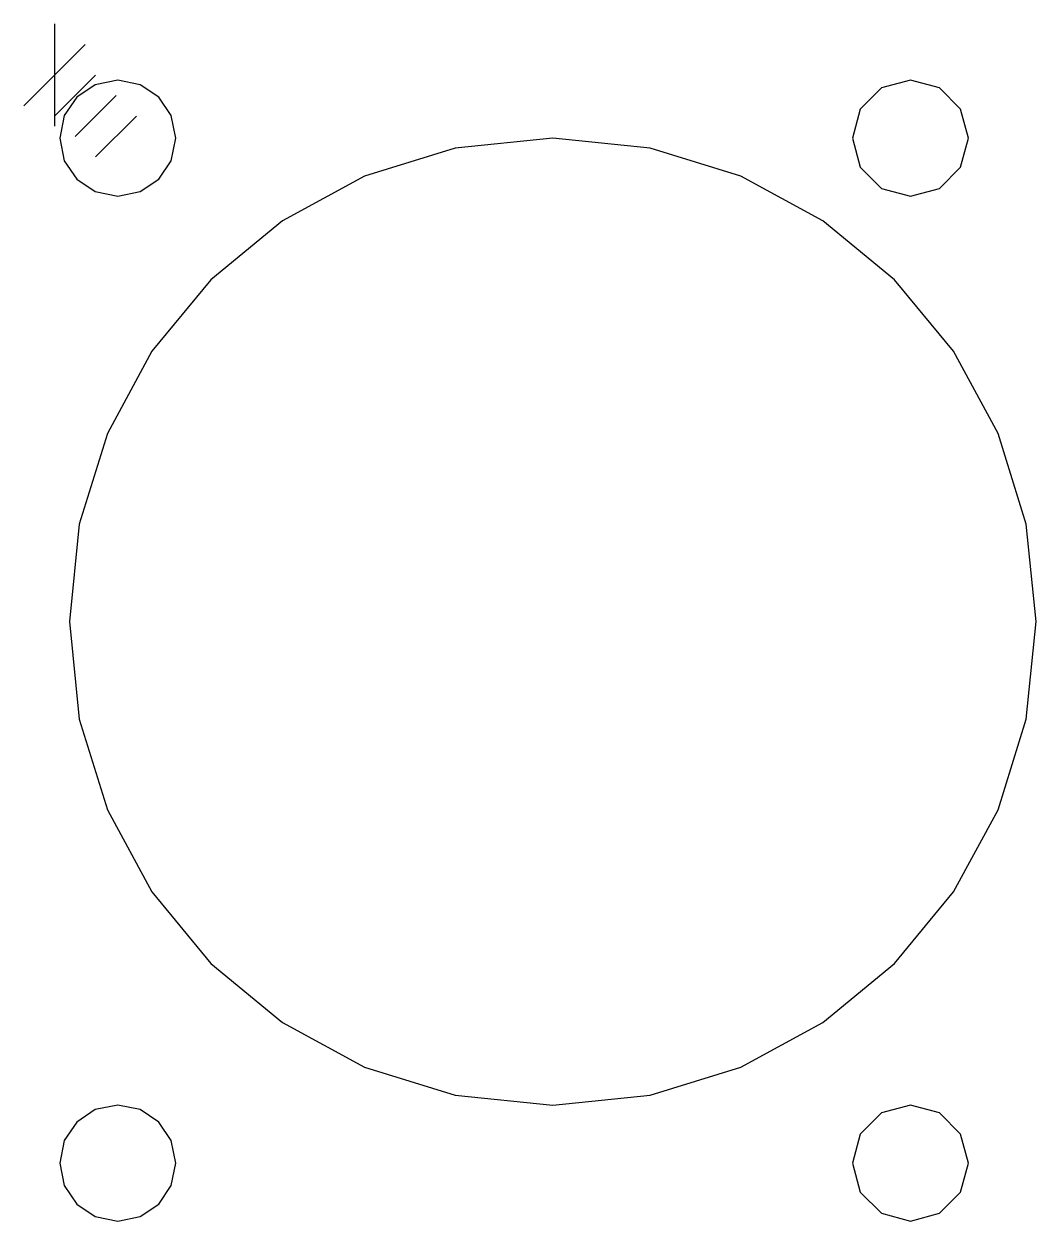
# Model space of a CAD drawing. Extents: x -0.8 to 25.4, y 0.1 to 31.1.
import ezdxf

# ---------------------------------------------------------------- set-up
doc = ezdxf.new("R2010")
doc.units = 0

msp = doc.modelspace()

# ---------------------------------------------------------------- linework, layer by layer
for p, q in [((1.048447, 29.515477), (0.571655, 29.194015)), ((1.632314, 29.633354), (1.048447, 29.515477)), ((2.216181, 29.515477), (1.632314, 29.633354)), ((2.692973, 29.194015), (2.216181, 29.515477)), ((21.382289, 29.432392), (20.833252, 28.883355)), ((22.132288, 29.633354), (21.382289, 29.432392)), ((22.882287, 29.432392), (22.132288, 29.633354)), ((23.431325, 28.883355), (22.882287, 29.432392)), ((0.571655, 29.194015), (0.250193, 28.717223)), ((3.014435, 28.717223), (2.692973, 29.194015)), ((20.833252, 28.883355), (20.63229, 28.133356)), ((23.632286, 28.133356), (23.431325, 28.883355)), ((0.250193, 28.717223), (0.132316, 28.133356)), ((3.132312, 28.133356), (3.014435, 28.717223)), ((0.132316, 28.133356), (0.250193, 27.549489)), ((3.014435, 27.549489), (3.132312, 28.133356)), ((3.132312, 28.133356), (3.132312, 28.133356)), ((10.363117, 27.879399), (8.016742, 27.151043)), ((12.8823, 28.133354), (10.363117, 27.879399)), ((15.401483, 27.879399), (12.8823, 28.133354)), ((17.747858, 27.151043), (15.401483, 27.879399)), ((20.63229, 28.133356), (20.833252, 27.383357)), ((23.431325, 27.383357), (23.632286, 28.133356)), ((23.632286, 28.133356), (23.632286, 28.133356)), ((0.250193, 27.549489), (0.571655, 27.072697)), ((2.692973, 27.072697), (3.014435, 27.549489)), ((20.833252, 27.383357), (21.382289, 26.83432)), ((22.882287, 26.83432), (23.431325, 27.383357)), ((0.571655, 27.072697), (1.048447, 26.751235)), ((2.216181, 26.751235), (2.692973, 27.072697)), ((8.016742, 27.151043), (5.89344, 25.998553)), ((19.87116, 25.998553), (17.747858, 27.151043)), ((1.048447, 26.751235), (1.632314, 26.633358)), ((1.632314, 26.633358), (2.216181, 26.751235)), ((21.382289, 26.83432), (22.132288, 26.633358)), ((22.132288, 26.633358), (22.882287, 26.83432)), ((5.89344, 25.998553), (4.043477, 24.472194)), ((21.721123, 24.472194), (19.87116, 25.998553)), ((4.043477, 24.472194), (2.517117, 22.62223)), ((23.247483, 22.62223), (21.721123, 24.472194)), ((2.517117, 22.62223), (1.364627, 20.498928)), ((24.399973, 20.498928), (23.247483, 22.62223)), ((1.364627, 20.498928), (0.636271, 18.152553)), ((25.128329, 18.152553), (24.399973, 20.498928)), ((0.636271, 18.152553), (0.382316, 15.63337)), ((25.382284, 15.63337), (25.128329, 18.152553)), ((0.382316, 15.63337), (0.636271, 13.114187)), ((25.128329, 13.114187), (25.382284, 15.63337)), ((25.382284, 15.63337), (25.382284, 15.63337)), ((0.636271, 13.114187), (1.364627, 10.767812)), ((24.399973, 10.767812), (25.128329, 13.114187)), ((1.364627, 10.767812), (2.517117, 8.64451)), ((23.247483, 8.64451), (24.399973, 10.767812)), ((2.517117, 8.64451), (4.043477, 6.794547)), ((21.721123, 6.794547), (23.247483, 8.64451)), ((4.043477, 6.794547), (5.89344, 5.268187)), ((19.87116, 5.268187), (21.721123, 6.794547)), ((5.89344, 5.268187), (8.016742, 4.115697)), ((17.747858, 4.115697), (19.87116, 5.268187)), ((8.016742, 4.115697), (10.363117, 3.387342)), ((15.401483, 3.387342), (17.747858, 4.115697)), ((1.632314, 3.133382), (1.048447, 3.015505)), ((2.216181, 3.015505), (1.632314, 3.133382)), ((10.363117, 3.387342), (12.8823, 3.133386)), ((12.8823, 3.133386), (15.401483, 3.387342)), ((22.132288, 3.133382), (21.382289, 2.93242)), ((22.882287, 2.93242), (22.132288, 3.133382)), ((1.048447, 3.015505), (0.571655, 2.694043)), ((2.692973, 2.694043), (2.216181, 3.015505)), ((21.382289, 2.93242), (20.833252, 2.383383)), ((23.431325, 2.383383), (22.882287, 2.93242)), ((0.571655, 2.694043), (0.250193, 2.217251)), ((3.014435, 2.217251), (2.692973, 2.694043)), ((0.250193, 2.217251), (0.132316, 1.633384)), ((3.132312, 1.633384), (3.014435, 2.217251)), ((20.833252, 2.383383), (20.63229, 1.633384)), ((23.632286, 1.633384), (23.431325, 2.383383)), ((0.132316, 1.633384), (0.250193, 1.049517)), ((3.014435, 1.049517), (3.132312, 1.633384)), ((3.132312, 1.633384), (3.132312, 1.633384)), ((20.63229, 1.633384), (20.833252, 0.883385)), ((23.431325, 0.883385), (23.632286, 1.633384)), ((23.632286, 1.633384), (23.632286, 1.633384)), ((0.250193, 1.049517), (0.571655, 0.572725)), ((2.692973, 0.572725), (3.014435, 1.049517)), ((20.833252, 0.883385), (21.382289, 0.334348)), ((22.882287, 0.334348), (23.431325, 0.883385)), ((0.571655, 0.572725), (1.048447, 0.251263)), ((2.216181, 0.251263), (2.692973, 0.572725)), ((21.382289, 0.334348), (22.132288, 0.133386)), ((22.132288, 0.133386), (22.882287, 0.334348)), ((1.048447, 0.251263), (1.632314, 0.133386)), ((1.632314, 0.133386), (2.216181, 0.251263))]:
    msp.add_line(p, q)
at = {"layer": 'Layer 1'}
for p, q in [((0, 31.087515), (0, 28.441685)), ((0.793749, 30.558349), (-0.793749, 28.970851)), ((1.058332, 29.7646), (0, 28.706268)), ((1.587498, 29.235434), (0.529166, 28.177102)), ((2.116664, 28.706268), (1.058332, 27.647936))]:
    msp.add_line(p, q, dxfattribs=at)

doc.saveas('drawing.dxf')
